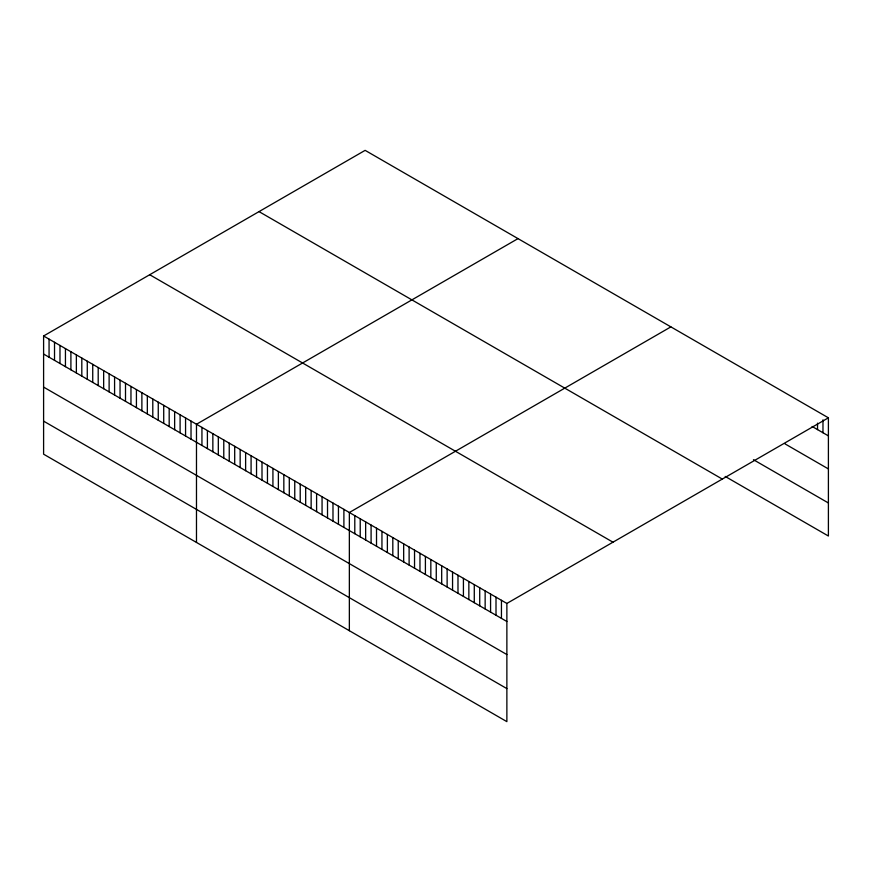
<?xml version="1.0" encoding="UTF-8"?>
<svg xmlns="http://www.w3.org/2000/svg" width="872" height="872" viewBox="0 0 872 872"><rect width="100%" height="100%" fill="white"/><g stroke="black" fill="none" stroke-linecap="round" stroke-linejoin="round"><path stroke-width="1.31" d="M43.6 335.982L506.872 603.446L506.872 721.645L43.6 454.181L43.6 335.982L365.128 150.355L828.4 417.819L828.4 536.018L725.199 476.439M518.012 238.612L196.483 424.25L196.483 542.449M670.884 326.88L349.356 512.507L349.356 630.707M506.872 603.446L828.4 417.819M812.105 426.473L828.4 435.88M784.953 443.837L828.4 468.929M753.441 459.697L828.4 502.97M259.028 211.613L722.299 479.077M149.701 274.724L612.972 542.188M43.6 354.043L506.872 621.507M43.6 387.092L506.872 654.556M43.6 421.132L506.872 688.608M822.972 419.846L822.972 432.741M817.533 423.16L817.533 429.613M501.444 600.317L501.444 618.379M496.005 597.178L496.005 615.24M490.576 594.039L490.576 612.1M485.148 590.911L485.148 608.972M479.72 587.772L479.72 605.833M474.281 584.632L474.281 602.694M468.853 581.504L468.853 599.565M463.424 578.365L463.424 596.426M457.985 575.226L457.985 593.287M452.557 572.097L452.557 590.159M447.129 568.958L447.129 587.019M441.69 565.819L441.69 583.88M436.262 562.68L436.262 580.752M430.833 559.552L430.833 577.613M425.405 556.412L425.405 574.474M419.966 553.273L419.966 571.334M414.538 550.145L414.538 568.206M409.11 547.006L409.11 565.067M403.671 543.866L403.671 561.928M398.242 540.738L398.242 558.799M392.814 537.599L392.814 555.66M387.375 534.46L387.375 552.521M381.947 531.331L381.947 549.393M376.519 528.192L376.519 546.254M371.091 525.053L371.091 543.114M365.651 521.914L365.651 539.986M360.223 518.786L360.223 536.847M354.795 515.646L354.795 533.708M343.895 509.357L343.895 527.418M338.445 506.207L338.445 524.268M332.984 503.057L332.984 521.118M327.523 499.907L327.523 517.968M322.062 496.746L322.062 514.807M316.601 493.596L316.601 511.657M311.141 490.446L311.141 508.507M305.68 487.295L305.68 505.357M300.219 484.145L300.219 502.207M294.758 480.984L294.758 499.046M289.297 477.834L289.297 495.896M283.836 474.684L283.836 492.745M278.375 471.534L278.375 489.595M272.925 468.384L272.925 486.445M267.464 465.223L267.464 483.284M262.003 462.073L262.003 480.134M256.542 458.923L256.542 476.984M251.082 455.773L251.082 473.834M245.621 452.623L245.621 470.684M240.16 449.462L240.16 467.523M234.699 446.311L234.699 464.373M229.238 443.161L229.238 461.223M223.777 440.011L223.777 458.073M218.316 436.861L218.316 454.922M212.855 433.7L212.855 451.761M207.405 430.55L207.405 448.611M201.944 427.4L201.944 445.461M191.023 421.1L191.023 439.161M185.562 417.939L185.562 436M180.101 414.789L180.101 432.85M174.64 411.639L174.64 429.7M169.179 408.488L169.179 426.55M163.718 405.338L163.718 423.4M158.257 402.177L158.257 420.239M152.796 399.027L152.796 417.089M147.335 395.877L147.335 413.938M141.885 392.727L141.885 410.788M136.424 389.577L136.424 407.638M130.964 386.416L130.964 404.477M125.503 383.266L125.503 401.327M120.042 380.116L120.042 398.177M114.581 376.966L114.581 395.027M109.12 373.816L109.12 391.877M103.659 370.655L103.659 388.716M98.198 367.504L98.198 385.566M92.737 364.354L92.737 382.416M87.276 361.204L87.276 379.266M81.815 358.054L81.815 376.115M76.365 354.893L76.365 372.954M70.904 351.743L70.904 369.804M65.444 348.593L65.444 366.654M59.983 345.443L59.983 363.504M54.522 342.282L54.522 360.354M49.061 339.132L49.061 357.193"/></g></svg>
